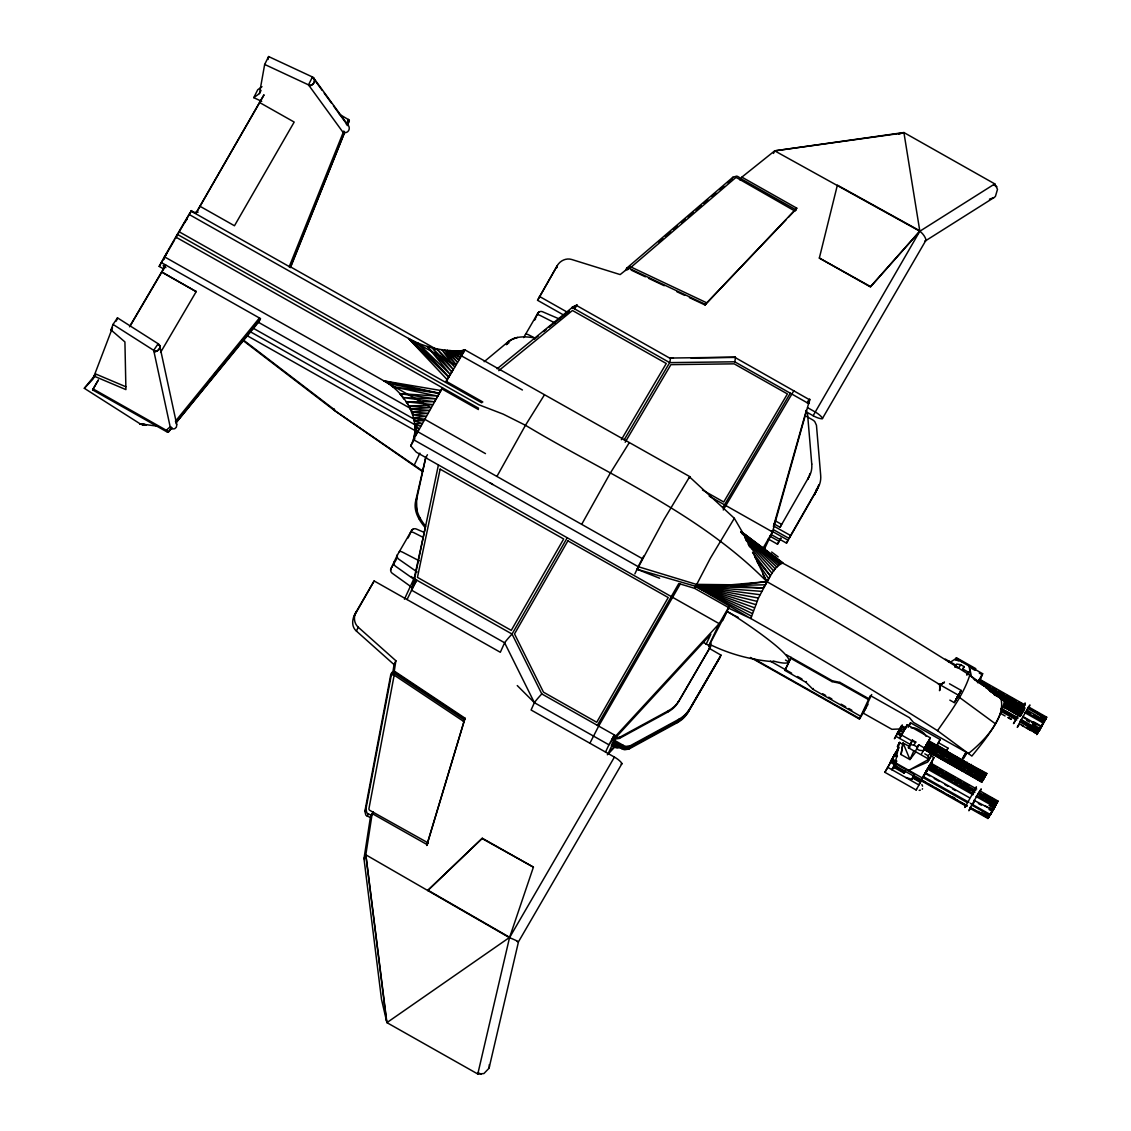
<?xml version="1.0" encoding="UTF-8"?>
<svg xmlns="http://www.w3.org/2000/svg" width="1131" height="1131" viewBox="0 0 1131 1131"><rect width="100%" height="100%" fill="white"/><g stroke="black" fill="none" stroke-linecap="round" stroke-linejoin="round"><path stroke-width="1.5" d="M153.943 351.501C158.142 352.716 162.383 346.411 158.156 343.739L117.483 317.853L113.029 324.427L111.008 329.927L124.919 341.93L125.923 389.615L94.029 376.114L92.898 379.21L84.316 388.301L140.23 423.899L146.422 424.789M349.38 120.536L347.33 125.626L349.281 120.098L339.357 114.245M764.669 548.535L772.487 531.923L809.782 399.342M411.741 587.258L392.259 573.276A3.86 3.789 20.7 0 1 390.662 570.236L390.676 569.798A3.874 3.874 58.3 0 1 391.015 568.511L397.405 554.953L411.627 530.481A3.987 3.916 20.7 0 1 412.575 529.478L412.956 529.237A3.86 3.789 20.7 0 1 416.392 529.054L424.266 532.447M390.662 570.236L390.676 569.798A3.987 3.916 20.7 0 1 391.029 568.511L396.529 559.166M416.844 510.279L416.519 499.096M261.699 101.352L253.768 97.662L259.466 93.534L264.668 64.439L268.613 56.55L312.453 76.979C316.934 79.184 313.485 86.55 309.032 85.588M113.029 324.427L153.689 350.327C157.039 352.716 161.79 348.178 159.259 344.799M404.431 599.204L414.314 577.814L425.609 526.113C419.361 518.507 414.172 508.568 416.816 498.488L425.694 457.758L427.433 454.747M939.465 690.673L940.257 684.905L944.484 682.035M407.033 599.543L414.172 585.024L414.554 578.931L438.418 464.954M939.974 689.769L940.257 684.905L944.201 682.474M426.91 458.154L416.349 452.188L410.694 445.812C423.418 421.976 405.52 392.711 384.031 380.921L440.906 390.52L442.475 387.806M195.974 213.179L263.848 95.018M343.796 131.026L289.183 266.789L290.215 267.467L344.715 132.129L290.724 266.987M312.976 77.7C317.217 79.919 312.538 87.045 308.509 84.867L264.668 64.439M413.677 585.915L414.554 578.931L512.046 634.039L541.791 693.925L615.914 735.829L719.203 623.662L729.707 605.566M913.806 750.899L909.946 759.565L901.054 754.547L903.033 742.926L909.946 759.565L915.856 751.846L928.975 759.254L927.646 762.068L908.773 770.324L928.975 759.254L932.213 753.303M426.712 845.437L428.126 842.906L369.78 810.347A1.838 1.711 25.2 0 1 368.946 808.637L394.309 674.458A4.255 1.343 58.2 0 0 393.489 673.426L391.849 672.464L390.732 674.797L364.875 811.295L365.78 814.984A3.845 3.577 25.2 0 0 367.292 816.13L370.374 817.459L363.984 858.698L381.5 999.352L386.915 1022.636L477.791 1073.998L483.927 1073.545L489.016 1068.244A8.808 8.186 25.2 0 0 489.355 1066.18L489.242 1064.709M567.239 537.776L512.046 634.039A11.974 0.919 -47.2 0 0 504.624 642.776L500.326 652.276L374.135 580.952L356.208 611.814C353.31 616.607 353.932 623.421 358.23 627.196L395.878 660.744L394.281 671.079L465.067 718.227L464.29 719.881L393.489 672.747L391.778 672.577L365.921 809.075L366.826 812.765A3.845 3.577 25.2 0 0 368.338 813.91L371.42 815.239L373.145 811.832M795.97 209.687L796.747 208.146L741.865 177.129L741.088 178.797L795.955 209.815L794.513 210.833L737.087 177.949A1.838 1.711 25.2 0 0 735.164 178.104L630.66 267.552A4.255 1.456 1.8 0 0 629.26 267.51L626.701 268.132L625.57 270.479M392.711 673.242L394.055 664.618L395.878 660.744M386.477 1020.742L365.822 854.81L372.198 813.585L427.08 844.603L426.769 845.253L464.77 718.878L393.97 671.743M708.628 646.126L719.203 623.662L425.694 457.758L415.685 500.877C413.296 510.731 418.894 520.147 425.016 527.371M901.054 754.547L903.033 742.926M413.211 586.763L414.554 578.931L416.293 581.207L414.172 585.024M268.089 59.462L268.613 56.55M895.526 763.849L892.076 769.801L895.384 762.761L899.343 742.502L902.411 744.24M412.787 587.569L414.554 578.931L415.741 582.182M465.251 350.059L689.924 476.702A34.637 1.032 -60.5 0 1 689.712 477.678M772.402 661.621C750.659 659.811 729.269 654.001 709.702 644.359L726.922 611.475A183.137 64.509 28.8 0 0 734.09 615.292M764.768 548.196L764.415 547.927M412.391 588.304L414.554 578.931L415.204 583.144M482.315 838.255L427.716 890.507L482.315 838.255L533.408 867.138L509.515 937.684L477.791 1073.998L478.13 1072.541M489.158 1067.749L518.479 941.812L621.88 763.764M925.441 240.875L993.81 197.685A8.808 8.186 25.2 0 0 995.436 196.356L997.5 189.344L994.785 183.886L919.842 231.233L870.432 286.935L819.339 258.066L837.378 185.145L919.998 230.908L813.118 415.713L805.71 411.528M773.109 660.985C825.701 675.193 732.436 613.454 726.922 611.475M412.037 588.982L414.554 578.931L414.681 584.091M411.726 589.59L414.554 578.931L411.458 590.128L504.624 642.776L534.383 702.676L608.93 744.806L605.523 752.058M770.013 576.287L758.434 598.045L750.814 618.53L763.496 625.74A1604.479 591.343 30.1 0 1 922.726 721.338L937.528 730.697L971.868 756.073C985.186 739.731 999.903 721.861 1004.484 701.008L969.79 675.15L955.002 665.791A1604.479 591.343 30.1 0 0 795.757 570.194L778.298 560.75M497.103 368.819L572.201 307.519L576.852 305.172L574.491 308.82M773.448 526.481L806.46 410.03M427.08 844.603L465.067 718.227M427.575 842.595L426.641 845.394M94.029 376.114L112.492 327.736L111.008 329.927M116.295 321.077L117.483 317.853M750.475 657.479L859.39 719.033L870.389 695.593L909.55 717.733L913.452 722.426L968.447 753.5C983.122 741.936 1006.703 717.888 1000.709 697.954M949.842 700.117L954.295 702.634L956.147 699.382M940.257 684.905L927.83 677.342A1616.213 595.669 30.1 0 0 766.875 581.645C698.647 512.682 607.46 474.469 525.463 425.284L503.224 414.144L478.922 404.799L177.341 234.357L175.319 238.655L191.535 210.578L189.061 214.423A80.216 2.375 -60.5 0 0 180.126 229.579L174.542 239.178A80.216 2.375 -60.5 0 0 164.447 256.808L159.188 266.421L163.642 268.938L129.895 326.392M793.849 390.718L723.246 509.982M346.425 124.495L348.475 119.391L348.15 120.466M728.576 607.531L694.66 588.36L710.339 558.262L734.33 518.295L752.016 548.662M659.656 578.252L637.191 569.303L664.123 519.285L689.09 477.692L689.825 477.155L734.33 518.295M916.619 789.24L916.11 789.961L884.88 772.317L898.565 748.425M949.418 661.14L948.598 662.285M982.74 780.475L981.779 782.087L923.9 749.386L924.55 748.142M925.865 745.796L926.346 744.877L984.21 777.577L983.277 779.344M984.818 776.898L983.942 778.156L926.035 745.442L926.897 744.184M916.11 789.961L921.878 779.938M966.652 806.445L921.044 780.659L925.936 771.653M925.964 782.638L921.468 779.853L967.033 805.654M925.017 773.477L925.653 772.204M924.253 775.173L924.833 774L924.069 775.159M924.861 774.17L925.172 773.392M936.821 767.27L930.7 763.835L936.722 767.482M930.445 764.457L931.067 763.255L976.689 789.028M922.246 789.198L922.543 788.703M977.721 682.587L978.838 680.82L1024.446 706.606M978.64 681.611L979.446 679.971L978.668 681.145M978.866 681.159L979.785 679.378L1025.393 705.164M981.765 782.087L966.722 773.081C964.093 776.502 974.102 759.325 970.737 765.956M982.966 780.192L982.853 780.489M983.928 778.156L968.843 769.25M984.762 777.096L985.03 776.417M1023.456 709.943L1021.491 713.718L1004.653 704.245M1005.261 703.044L1021.943 712.968L1011.284 706.804M1022.834 711.385L1023.371 710.098M1023.286 710.508L1024.191 708.868L1023.795 709.816L1008.414 701.079M994.008 694.505L1022.947 710.862L1023.64 709.674M981.708 684.538L1024.728 708.048L974.385 679.759M1024.587 708.359L973.127 678.487M969.691 808.156L987.943 818.476L989.243 816.002L984.677 813.429M981.256 812.411L988.862 816.695L988.282 817.883L989.045 816.709M990.53 814.292L989.894 815.493L990.671 814.292M990.247 814.9L990.827 813.726M989.017 809.485L992.057 811.21L991.152 812.977M973.961 800.267L992.551 810.008L991.915 811.295L992.834 809.457L989.795 807.746M993.583 809.075L992.396 810.574M993.838 808.326L994.361 807.181M994.036 808.241L993.386 809.471L994.941 806.573M995.492 805.173L996.015 804.028L995.054 805.852M990.007 797.355L997.641 801.653L997.047 802.826M979.729 790.753L997.966 801.059L997.344 802.261M1033.946 732.294L1037.07 733.807M1039.05 730.824L1039.714 729.863M1035.119 726.526L1039.686 729.099L1040.449 727.926M1040.167 728.534L1040.789 727.346M1042.358 724.999L1040.987 726.738L1041.552 725.593M1042.542 724.462L1043.178 723.246M1042.881 723.854L1043.659 722.695M1036.321 717.125L1043.927 721.422L1044.691 720.15L1044.054 721.437M1046.26 718.001L1032.476 710.254M1046.684 717.195L1046.062 718.397L1046.684 717.195L1028.432 706.875M199.848 206.195L234.47 225.762L294.187 122.063L259.565 102.497M611.843 743.944L614.896 745.697L608.308 753.274L615.702 737.582L710.862 634.237L706.097 644.359M619.406 738.402L619.958 737.129L668.52 710.678L667.969 711.95L619.406 738.402L615.335 739.066A8.2 8.002 23.5 0 1 614.699 738.953M687.804 712.686L720.065 657.196L687.804 712.686A27.724 27.059 23.5 0 1 677.427 722.582L628.878 749.061L624.807 749.726A8.2 8.002 23.5 0 1 621.767 748.665L622.319 747.393L613.186 742.12M678.331 720.504A27.724 27.059 23.5 0 0 688.737 710.636L689.26 709.349A27.724 27.059 23.5 0 1 678.883 719.231L678.346 720.532L629.769 746.983L625.697 747.648A8.2 8.002 23.5 0 1 622.658 746.587L623.209 745.315L614.091 740.056M628.878 749.061L629.43 747.775L677.992 721.324L677.441 722.61M629.769 746.983L630.32 745.711L678.897 719.259M710.593 646.55L678.331 702.04L710.593 646.55L702.987 642.154M720.419 656.404L720.97 655.132L708.784 648.091M464.29 719.881L463.258 721.14L392.952 674.33L394.281 671.079M541.791 693.925A11.974 0.919 -47.2 0 0 534.383 702.662L531.089 709.999L614.416 757.091A11.89 4.383 30.1 0 1 621.612 762.916A2.545 0.933 30.1 0 1 621.089 764.019M171.841 427.886L168.363 432.141L167.049 431.943L92.615 389.884L98.425 379.762M414.257 465.138L419.898 453.135M394.055 664.618L356.406 631.07C350.582 626.079 352.42 617.455 356.208 611.814M374.135 580.952L354.371 615.702M415.685 500.877L416.816 498.488M356.406 631.07L358.23 627.196M408.107 537.96L411.656 530.425A3.874 3.874 58.3 0 1 412.575 529.478L412.956 529.237M419.318 519.2L420.039 517.673M538.285 335.992L534.299 339.229L534.892 337.971C525.774 336.345 515.001 335.667 507.536 342.283L506.405 344.672L509.007 342.679M507.254 342.891L508.766 341.322M508.512 341.845L510.039 340.459M509.841 340.883L511.382 339.682M511.226 340.021L512.781 338.989M512.668 339.243L514.223 338.395M514.138 338.565L515.694 337.886M564.482 315.507L537.564 300.295L557.329 265.559C560.085 260.625 566.306 257.755 571.791 259.508L620.17 274.579L628.412 267.976L705.433 304.395L796.747 208.146M557.329 265.559L537.564 300.295M534.666 319.932L537.847 313.16A3.987 3.916 20.7 0 1 538.78 312.198L539.148 311.958A3.86 3.789 20.7 0 1 542.597 311.774L559.93 319.225M364.875 811.295L365.921 809.075M367.292 816.13L368.338 813.896M740.084 180.069L741.158 178.585L738.359 176.846A3.845 3.577 25.2 0 0 736.592 176.139L732.916 177.228L626.616 268.259L627.634 269.645L628.412 267.976M370.374 817.459L372.198 813.585M363.984 858.698L365.822 854.81L509.515 937.684A12.441 1.145 21.4 0 1 517.899 941.416L517.857 941.741A11.423 1.06 21.4 0 1 517.192 941.558M731.87 179.447L732.916 177.228M773.477 153.434L774.707 150.847L903.909 132.539L994.785 183.886L993.682 184.919M689.415 297.609L705.136 305.045L706.338 302.627L629.854 266.464L627.634 269.645M634.873 573.884L638.252 566.702A34.637 1.032 -60.5 0 1 642.323 558.643L643.751 556.028M589.887 743.237L598.681 726.088L680.268 583.992M819.339 258.066L870.587 286.61L919.998 230.908M533.408 867.138L482.159 838.58M365.822 854.81L386.915 1022.636L509.671 937.345L427.871 890.182M722.61 620.636L728.52 608.11L750.814 618.53L695.508 586.268L637.191 569.303L638.181 568.398M784.914 670.414L791.092 657.464L784.914 670.414L805.951 682.304L812.906 689.274L860.592 716.234L861.059 715.442M900.432 728.944L891.878 729.311L863.01 712.997L871.704 694.519M901.209 735.602L897.152 733.765L897.986 732.054M897.562 733.34L902.382 724.985L894.423 738.769L897.887 732.634L897.152 733.765M898.735 731.177L900.064 728.364L903.923 730.541M899.258 730.414L901.647 725.777L905.507 727.954L905.196 728.717M927.83 742.275L930.346 737.85L907.203 724.759L899.654 738.43L901.958 733.92M901.011 735.942L905.592 727.954M905.889 727.162L904.941 729.17L900.912 726.894L899.216 729.82L898.028 731.997L901.859 734.217M907.203 724.759L905.549 728.279L901.69 726.102M899.343 742.502L897.378 746.644L899.894 742.318M895.201 764.146L894.791 764.81L890.337 762.294L898.551 747.534M890.337 762.294L896.162 751.493M893.504 757.12L895.215 754.193M908.674 726.724L910.512 722.794L940.158 739.547L937.203 745.244L946.562 750.546L947.976 748.114L938.617 742.813M894.041 766.408L896.685 760.781M894.72 767.85L895.172 767.058L904.546 772.36L904.079 773.152L894.72 767.85L895.794 765.758M964.135 770.522L918.725 744.749L915.233 751.62L908.419 747.761L912.378 740.112L915.771 742.049L913.947 745.188L909.932 744.58M912.378 740.112L910.257 744.424L895.794 736.253M958.508 660.999L955.539 659.316L955.893 658.595L982.655 673.723L981.807 675.518M955.37 660.08L956.458 657.747L975.756 668.647L974.837 670.216L971.868 668.548M904.079 773.152L905.153 771.045L904.701 771.837L895.328 766.535M954.847 667.233L955.921 665.127L945.318 659.133M918.725 744.749L917.071 748.27C918.245 752.044 925.045 749.344 922.924 751.521M925.61 746.46L925.229 747.195L926.572 744.679L925.582 746.347L926.119 745.852M962.693 669.623L964.107 666.626L960.7 664.703L956.685 664.081L955.313 666.442M905.832 777.478L911.855 779.301L913.424 775.965L894.126 765.065M912.18 778.976L913.565 776.022M897.646 749.726L898.763 747.549L890.903 761.078L914.329 774.382L913.834 775.456L921.298 779.683L920.846 780.475L913.367 776.248M967.358 674.557L968.461 672.21L962.735 668.986L964.107 666.626M921.03 780.249L920.577 781.026L913.113 776.813M921.298 779.683L933.937 757.586L930.969 755.904M927.576 768.727L929.117 766.21L974.724 792.011M930.092 765.546L933.937 757.586M978.81 681.682L981.991 675.292M981.256 676.677L981.708 675.9M946.435 751.38L947.976 748.114M414.073 438.602L440.906 390.52M705.504 304.31L786.059 219.739M129.514 326.774L165.706 265.022L163.642 268.938M161.691 271.864L196.214 291.628L161.592 272.062M1005.572 697.035L1006.025 696.06L1003.225 700.64M1009.432 699.212C1010.492 696.456 1002.561 710.565 1004.809 707.426M1024.318 704.952L1025.223 703.001L1022.509 707.158M1028.786 707.469C1035.657 693.967 1009.714 739.971 1019.512 723.911M965.789 767.525L926.204 745.145L925.455 746.785M926.487 771.653L924.409 774.594M984.069 777.859L983.518 779.061L984.111 778.086M927.533 742.798L985.398 775.498L986.727 773.505M1005.586 702.492L1022.325 711.95L1021.646 713.435L1004.823 703.963M1022.608 711.965L1023.145 710.791M994.46 807.124L993.287 809.061M995.351 805.3L996.567 803.293M1041.92 724.914L1040.633 727.417M1042.103 725.607L1042.711 724.377M705.136 305.045L706.338 302.627M253.768 97.662L257.712 89.773L261.982 86.677M259.466 93.534L261.049 90.381M967.387 762.803C968.687 759.664 960.756 773.661 962.735 771.017M975.459 789.099L976.421 786.865L964.884 807.463L966.171 805.526M979.927 791.615C987.038 777.746 962.142 821.799 970.624 808.057M614.317 734.91L608.93 744.806L615.914 735.829M258.462 322.533L260.54 318.617M773.929 523.823L780.065 527.272L781.578 524.346L775.442 520.91M811.733 464.063A27.724 23.808 27.3 0 1 809.188 476.504L807.647 479.403A27.724 23.808 27.3 0 0 809.881 473.536M768.288 539.02L777.492 544.181L780.729 538.271M771.172 534.525L786.512 543.12L788.024 540.194L771.144 530.736M773.618 529.775L788.971 538.37L790.484 535.458L773.59 526M816.964 489.511A27.724 23.808 27.3 0 1 815.635 492.353L814.094 495.265A27.724 23.808 27.3 0 0 815.79 491.434M806.219 416.265L812.341 419.7A8.2 7.04 27.3 0 1 814.829 421.707L816.455 425.256L820.668 475.176A27.724 23.808 27.3 0 1 818.095 487.617L816.54 490.515A27.724 23.808 27.3 0 0 818.787 484.634M892.048 758.859L896.501 761.375M923.956 749.259L924.352 748.496L963.951 770.875M984.564 776.912L984.945 776.248L927.081 743.548L928.735 741.045M928.82 741.37L929.399 740.254L928.452 741.37L986.303 774.099M926.204 772.219L926.869 771.017M930.149 765.023L930.728 763.976M981.934 781.719L967.005 772.6M983.207 779.909L983.786 778.368L974.682 773.293M928.155 741.908L986.02 774.608L986.529 773.774M1003.593 706.112L1020.431 715.598L1019.879 716.46L1020.643 715.23M1022.028 712.502L1022.509 711.625L1005.756 702.153M1021.491 713.534L1021.42 714.099M1022.466 712.247L1022.933 711.272M993.103 810.036L993.682 808.976M994.757 806.559L994.163 807.732L994.601 807.138M1037 733.878L1037.565 732.831L1029.973 728.534M1038.951 730.909L1040.096 728.746M1039.87 729.113L1040.449 728.067M1039.53 729.863L1038.611 731.63L1039.375 730.428M1042.881 723.727L1043.475 722.681M1042.909 723.161L1044.394 720.885L1035.049 715.881M1041.807 726.159L1042.4 725.112M1046.345 717.916L1045.383 719.655L1042.344 717.945M497.018 476.236L525.463 425.284L544.379 394.945M581.801 524.148L610.245 473.196L629.161 442.857M397.448 554.883L397.278 555.194A3.874 2.672 27.9 0 0 397.108 556.113L397.108 556.113M523.653 337.604L537.861 313.16A3.874 3.874 58.3 0 1 538.78 312.198L539.162 311.958M954.295 702.634L956.967 697.756M896.671 751.521L897.576 749.853M926.218 745.089L964.602 766.055M924.211 774.749L923.264 776.502L968.885 802.275M925.681 772.063L926.303 770.974M924.027 775.64L924.479 774.806M925.822 772.911L926.43 771.837M929.922 765.489L930.375 764.655M924.465 748.27L982.627 780.475L982.118 781.38L966.849 772.869M983.093 779.909L983.079 779.683M985.059 776.318L985.454 775.569L984.889 776.361M986.133 774.608L986.769 773.378L969.776 764.316M1020.233 715.753L1005.303 706.621M1021.604 713.534L1020.586 715.343M1022.58 712.049L1021.689 713.407L1021.957 712.742M992.58 809.881L993.202 808.792M990.586 814.108L991.378 812.609M994.531 806.926L995.676 804.749L986.472 799.546M992.721 810.715L993.329 809.655M996.665 803.519L997.273 802.473M1037.353 733.199L1037.947 732.139L1019.71 721.832M1043.249 723.048L1044.026 721.564M1041.439 726.851L1042.047 725.791M1045.977 718.595L1044.959 720.433L1026.481 709.858M925.073 773.646L927.038 770.268M926.459 771.427L926.953 770.508M896.473 761.417L894.282 765.531L894.791 764.81M926.445 744.665L927.236 743.265M949.489 683.788L961.336 690.504L956.133 699.425M926.133 771.243L927.717 768.43M924.14 775.47L924.72 774.466M930.375 765.56L932.029 762.407L930.629 764.627M979.078 681.696L980.747 678.529L979.333 680.749M1018.084 714.849L1013.503 723.6L1015.058 721.38M984.309 777.379L969.38 768.26M984.239 778.1L982.599 780.503M1020.459 715.343L1021.251 713.944M989.088 816.243L989.667 815.239L971.416 804.919M993.032 809.047L993.612 808.043L989.06 805.456M990.346 814.447L990.926 813.443M994.276 807.28L995.563 805.088M991.039 813.274L991.618 812.27M996.241 804.297L996.821 803.293M992.297 811.493L992.877 810.489M1037.806 732.365L1038.852 730.485M1041.736 725.183L1043.008 722.935L1024.757 712.615M1042.994 723.402L1043.404 722.652M1044.266 721.225L1042.528 724.278M1041.594 726.611L1040.011 729.424M960.417 691.833L956.289 698.944M960.502 691.705L956.402 698.76M898.989 730.244L902.891 732.351M924.734 747.803L925.257 746.856M924.649 774.537L925.186 773.59M985.949 774.961L985.412 775.908M1023.654 709.816L990.021 690.942M993.541 808.128L994.29 806.799L976.039 796.493M989.597 815.31L990.134 814.362M989.879 815.324L990.417 814.377M991.548 812.355L992.085 811.394M996.312 804.226L995.238 806.106M991.83 812.369L992.368 811.408M1044.21 721.295L1044.747 720.334M1040.803 727.53L1038.06 732.379M1044.478 721.309L1045.016 720.348M416.293 581.207L416.844 580.231M597.366 725.339L678.784 583.539L694.66 588.36M196.766 211.879L263.975 95.018M780.065 527.272L809.16 476.49M777.492 544.181L780.941 538.2M788.971 538.37L818.052 487.588M786.512 543.12L815.607 492.338M763.467 587.54C769.349 579.524 773.18 566.504 783.076 562.984L741.257 531.627M926.388 771.257L926.911 770.324M977.848 682.53L978.866 680.777M983.136 779.57L925.215 746.983M1021.562 713.873L1020.869 714.976L1021.618 713.746M1023.809 709.773L1023.286 710.692M973.112 803.872L974.611 801.285M990.671 813.429L990.12 814.433L970.356 803.264M989.342 816.243L989.894 815.253M992.071 811.478L992.622 810.475M991.293 813.288L991.845 812.284M1039.389 729.566L1038.809 730.598L1020.572 720.277M1042.004 725.197L1042.556 724.179M1044.719 720.419L1045.27 719.415M1040.789 727.615L1041.34 726.597M1043.955 722.228L1044.507 721.225M159.188 266.421L174.471 240.125M460.147 351.077L465.223 349.705L445.628 382.391L446.83 380.327A80.216 2.375 -60.5 0 1 453.361 369.201M410.694 445.812L414.837 438.672M722.836 507.706L790.286 393.206M509.515 937.684L614.416 757.091M822.421 418.512L925.837 240.465M709.293 646.465L711.046 643.454M805.951 682.304L806.417 681.512M812.906 689.274L813.373 688.496M790.64 658.242L831.992 681.611L832.444 680.834L839.951 682.403L868.905 698.774M831.992 681.611L839.499 683.195L839.951 682.403M863.01 712.997L868.113 704.189M900.304 737.016L901.294 735.334L897.434 733.142M908.009 727.12L910.512 722.794M890.408 762.746L884.88 772.317M894.55 755.607L896.035 753.048M955.539 659.316L956.458 657.747M891.977 769.645L895.37 763.595M957.208 660.023L957.66 659.232L963.018 662.257M955.921 665.127L955.469 665.919L958.876 667.841L960.7 664.703M908.419 747.761L909.791 745.4M930.346 737.85L921.539 753.91M966.779 675.122L968.461 672.21M926.402 745.032L925.497 746.63L926.275 745.159M928.862 740.805L966.779 762.591M955.836 699.919L960.035 692.681M914.329 774.382L912.83 777.407L920.295 781.634M911.855 779.301L913.226 776.94M936.185 746.361L940.158 739.547M928.622 760.626L932.637 753.713M977.594 682.417L982.655 673.723M921.468 779.853L920.04 782.185L912.561 777.958M924.748 774.198L926.049 771.95M966.751 753.062L963.358 758.887L962.523 758.378L965.916 752.553M964.248 755.664L965.902 752.822M994.191 807.025L995.506 804.749M688.708 710.621L720.97 655.132M92.615 389.884L97.945 380.808M160.574 352.42L196.313 291.43M926.19 745.499L926.572 744.679L925.653 746.347L936.609 751.776M960.049 692.455L956.628 698.35M925.893 772.077L926.515 770.989L925.61 772.897L926.204 771.837M1024.135 708.981L977.212 681.795M984.055 778.213L984.507 777.251M985.172 776.318L985.61 775.202L927.307 743.18M1043.814 721.55L1043.461 722.186L1040.421 720.475M1039.87 728.732L1039.276 729.792L1021.024 719.486M1041.51 726.017L1042.118 724.929M1045.171 719.655L1045.765 718.595M1038.159 732.153L1037.169 733.878M1041.227 726.837L1041.821 725.777M1043.461 723.062L1044.054 722.002M990.558 813.67L991.152 812.609M992.792 809.895L993.414 808.792M997.966 801.059L996.453 803.519L978.216 793.199M1039.53 730.244L1040.124 729.184M988.862 817.077L989.455 816.017M992.509 810.715L993.103 809.64M994.757 806.926L995.351 805.88M990.813 814.108L991.406 813.048M621.357 439.705L666.272 363.503L572.47 310.488L498.743 370.671M624.1 439.973L669.679 362.613A11.974 1.117 -72.1 0 0 670.061 358.06L735.221 357.142M625.174 442.249L670.909 364.649L734.175 363.843L787.416 393.941L723.727 502.008L702.45 489.977M795.249 210.847L795.687 210.112M961.336 690.504L957.08 697.558M807.223 402.777L809.598 399.186M900.926 726.894L901.647 725.777M897.59 750.616L896.883 751.776M929.117 766.224L931.067 763.255M1020.431 715.598L1019.992 716.347L1003.437 706.394M1021.392 713.703L1021.844 712.954M966.708 773.18L982.316 781.21M1043.588 721.974L1044.21 720.871M1046.175 717.916L1045.567 718.963L1041.015 716.375M1037.749 732.874L1036.689 734.613L1037.268 733.411L1026.637 727.389M990.968 812.977L992.043 811.21M990.403 814.787L991.01 813.74M979.008 680.579L979.785 679.378M925.78 772.204L925.37 772.784L969.408 797.694M926.346 771.653L926.911 770.678M1024.799 707.879L981.878 684.255M985.398 775.498L985.808 774.876L970.568 766.267M1041.397 726.144L1040.025 728.534L1032.419 724.236M1041.962 725.593L1043.319 723.26M988.706 817.275L987.943 818.476M463.258 721.14L464.77 718.878M84.316 388.301L95.216 374.898M93.788 377.895L95.569 375.266M689.274 477.635L689.924 476.702M290.398 267.227L290.893 266.662L290.215 267.566M921.072 780.659L921.412 780.065M937.528 730.697C949.559 713.223 963.315 695.325 969.79 675.15M170.965 426.712C162.044 431.279 170.866 433.823 167.515 430.953L93.081 388.88M175.39 421.283L259.536 317.825L260.144 318.56A1.583 0.721 41.9 0 1 260.201 319.225L176.252 422.457M208.358 381.599L210.592 378.885M213.929 374.813L216.148 372.099M218.382 369.385L221.718 365.313M168.123 432.226L171.87 427.886M176.323 422.443L258.801 321.911M556.282 268.231L557.201 267.114M962.523 758.378L967.033 752.992M788.477 217.194L796.436 208.811M607.333 754.787L614.642 747.167M859.419 719.019L860.96 716.644A30.834 0.919 -60.5 0 0 864.593 710.494M658.779 242.034L662.766 238.627M665.424 236.351L670.74 231.798M673.397 229.522L677.384 226.101M681.371 222.694L685.358 219.273M688.016 216.996L693.331 212.444M695.989 210.168L701.305 205.616M703.963 203.34L707.949 199.933M711.936 196.525L715.923 193.104M719.91 189.697L723.897 186.276M727.883 182.869L730.541 180.592M484.167 361.708L507.536 342.283M543.601 331.652L546.259 329.489M548.917 327.326L569.444 311.053M741.865 177.129L774.707 150.847L902.043 133.119L898.777 134.122M637.191 569.303L637.941 568.752M924.805 753.854L927.844 755.579L931.732 752.765M950.294 662.243L955.893 658.595M993.81 197.685L989.455 199.141M574.916 308.099L572.201 307.519L576.782 305.229L572.201 307.519L669.679 362.613L734.712 361.793L808.835 403.682M926.049 736.295C924.96 732.337 914.922 726.583 911.134 727.869M576.867 305.214L572.201 307.519L575.311 307.434M576.654 305.37L572.201 307.519L575.679 306.854M619.958 737.129L615.886 737.794A8.2 8.002 23.5 0 1 614.628 737.511M621.456 747.365L617.385 748.029A8.2 8.002 23.5 0 1 614.345 746.969L611.291 745.216M630.32 745.711L626.249 746.375A8.2 8.002 23.5 0 1 623.209 745.315M629.43 747.775L625.358 748.439A8.2 8.002 23.5 0 1 622.319 747.393M576.824 305.356L572.201 307.519L575.99 306.36M576.485 305.61L572.201 307.519L576.259 305.936M944.088 682.714L939.564 684.693L939.861 689.995M290.851 266.69L290.13 266.718M422.853 471.118L334.14 410.242L242.317 339.95M515.651 337.985L517.588 337.42M920.309 790.187L919.164 790.371M461.519 351.091L464.587 350.638C445.388 351.981 425.581 347.924 408.644 338.537L447.197 379.705M642.323 558.643L417.636 431.646L414.851 426.599L419.064 429.031L414.554 423.701L422.089 423.531L414.059 420.76L423.658 420.704L413.395 417.806L426.175 416.236L412.532 414.865L427.829 413.31L411.514 411.938L413.748 414.356M411.514 411.938L429.497 410.397L410.341 409.083L412.589 411.797M410.341 409.083L431.151 407.499L409.012 406.298L411.104 409.026M409.012 406.298L432.791 404.615L406.283 401.816L408.333 404.587M765.093 584.798L695.508 586.268L751.451 616.141M143.086 423.828L140.23 423.899L145.121 425.313M673.412 358.188L669.891 358.23L576.739 305.582M690.984 357.962L734.924 357.41L809.739 399.865M406.283 401.816L434.431 401.745L403.244 397.603L436.071 398.904L399.922 393.645L404.05 399.158M619.18 746.813L617.936 746.757A8.2 8.002 23.5 0 1 614.896 745.697M752.271 613.511L695.508 586.268L763.354 588.049L730.782 585.83L766.875 581.645L753.048 552.748M143.651 424.012L140.23 423.899L144.839 425.256M399.922 393.645L437.697 396.076L392.457 386.632L439.309 393.291L384.031 380.921M408.644 338.537L448.724 377.061L417.806 342.99L450.251 374.46L427.306 346.482L451.75 371.915L432.141 347.839L453.22 369.413L437.004 348.928L454.662 366.953L441.853 349.748L456.09 364.564L444.667 349.988L457.475 362.217L447.367 350.228L458.833 359.927L449.926 350.483L460.176 357.707L452.343 350.751L462.028 354.639L454.577 351.006L462.989 353.112L456.627 351.26L463.837 351.783M753.232 610.698L695.508 586.268L761.644 591.357M143.496 424.196L140.23 423.899L145.432 425.284M390.732 674.797L392.443 674.967M198.165 212.077L195.96 212.119A8.751 5.782 -39.4 0 0 194.221 212.741M413.395 417.806L424.521 419.163L485.482 453.616M157.167 426.118L140.23 423.899L144.57 425.143M754.349 607.715L695.508 586.268L760.004 594.708M456.627 351.26L458.465 351.529M143.326 424.337L140.23 423.899L145.758 425.185M956.19 667.431L958.876 667.841M911.756 741.427L915.771 742.049M755.593 604.576L695.508 586.268L758.434 598.045M388.357 383.607L439.309 393.291M146.083 425.016L140.23 423.899L144.316 424.959M695.508 586.268L756.95 601.353M165.904 267.623L164.151 266.888A8.751 5.782 -39.4 0 1 163.232 265.389M95.527 373.923L125.81 386.745M414.554 423.701L420.548 426.316M631.239 270.125L645.391 276.812M648.544 278.297L664.265 285.719M676.833 291.671L684.693 295.389M555.42 323.197L540.25 315.492A3.86 1.583 30.2 0 0 536.645 315.111M423.15 537.395L414.059 532.772A3.86 1.583 30.2 0 0 410.44 532.39M534.977 338.112L528.94 334.988A3.86 1.258 30.1 0 0 525.463 334.352M419.332 560.877L402.735 552.253A3.86 1.258 30.1 0 0 399.271 551.631M452.343 350.751L522.423 389.997M774.707 150.847L919.842 231.233L903.909 132.539M769.787 536.108L779.005 541.268M994.771 185.526L996.92 186.742M808.736 400.332L809.57 400.798M808.411 400.826L809.428 401.392M808.057 401.406L809.259 402.085M807.661 402.056L809.061 402.848M807.534 407.641L814.942 411.825A11.89 4.383 30.1 0 1 822.152 417.65A2.545 0.933 30.1 0 1 821.629 418.767A11.89 4.383 30.1 0 1 813.118 415.713M539.402 296.407L567.804 312.467M709.222 496.17L772.487 531.923L763.114 548.054L760.159 546.386M191.45 210.875L195.903 213.391M289.593 266.351L438.192 350.341M191.111 211.115L289.253 266.577M189.061 214.423L454.252 364.309M979.276 673.044L982.259 674.726M980.93 680.834L990.092 685.994M993.103 687.705L996.171 689.429M999.182 691.154L1003.734 693.925M1006.788 695.452L1015.892 700.796M1018.946 702.323L1022.014 704.033M1028.065 707.483L1040.266 714.354M982.302 681.908L985.355 683.619M1000.553 692.214L1003.593 693.939M1006.632 695.65L1009.672 697.375M1038.315 714.099L1044.394 717.535M1027.485 708.317L1045.737 718.637M446.25 381.317L482.824 401.986M1016.642 704.684L1021.208 707.271M178.924 231.643L481.749 402.806M985.85 687.733L1004.116 698.053M1008.696 700.64L1024.036 709.377M1027.584 711.385L1030.652 713.11M1033.663 714.82L1036.731 716.545M1039.742 718.256L1044.337 720.843M988.621 689.882L1003.932 698.393M989.865 691.168L1023.753 709.604L991.307 692.172M1025.365 711.569L1043.616 721.889M994.121 694.278L1023.004 710.735M999.875 698.336L1022.721 711.243M1016.232 708.685L1020.798 711.272M1005.431 702.761L1022.184 712.233M1006.463 704.627L1021.774 713.124M1004.441 704.585L1021.194 714.057M1004.243 704.91L1020.968 714.439M1033.663 721.847L1041.255 726.144M175.772 237.058L478.597 408.22M1005.516 706.239L1020.742 714.849M1022.678 716.404L1040.916 726.71M441.853 388.88L478.427 409.549M1022.523 717.026L1027.089 719.599M1031.642 722.186L1034.681 723.897M1003.338 706.592L1020.134 716.064M1004.823 707.554L1020.063 716.163M1026.595 720.405L1029.634 722.115M1032.674 723.84L1035.713 725.551M1001.26 708.303L1017.985 717.761M1000.864 708.953L1017.589 718.411M1020.629 720.122L1038.88 730.442M1000.808 709.109L1017.547 718.538M1001.882 710.749L1015.567 718.482M1020.134 721.055L1038.371 731.361M1001.458 711.512L1016.656 720.108M1008.188 717.478L1011.312 719.203M1020.346 724.349L1023.385 726.074M1026.425 727.784L1035.558 732.945M1000.497 713.392L1005.091 715.965M1008.103 717.69L1011.171 719.401M1021.788 725.423L1030.935 730.584M938.094 683.69L958.452 695.197L957.943 696.3L995.181 723.628M164.447 256.808L429.624 406.693M161.266 262.505L259.409 317.981M410.539 408.489L257.458 321.741A1.598 0.763 42.2 0 0 258.773 321.883M252.241 327.665L415.006 419.658M250.771 331.991L416.18 425.482M246.431 335.285L415.558 430.869M839.499 683.195L868.452 699.552M786.483 654.849L832.444 680.834M785.494 660.052L788.957 662.003M928.537 741.272L986.472 773.986M901.435 726.13L905.295 728.307M902.651 727.106L905.224 728.562M928.353 741.554L986.232 774.254M927.929 742.162L966.001 763.807M927.66 742.6L965.775 764.203M970.299 766.705L985.582 775.399L984.931 776.488L926.953 743.774M927.378 743.025L985.242 775.725M926.741 744.17L966.326 766.549M969.168 768.642L984.394 777.251L978.103 774.311M899.216 729.82L903.075 731.997M927.858 745.909L930.898 747.633M933.952 749.358L936.991 751.083M941.558 753.656L944.611 755.381M953.744 760.541L956.784 762.266M959.837 763.99L962.877 765.715M941.19 754.363L944.229 756.073M948.796 758.661L962.509 766.408M968.588 769.843L971.642 771.568M897.717 732.535L901.577 734.726M901.308 734.91L911.911 740.904M967.189 772.247L982.415 780.857M770.381 661.154L791.643 673.171M797.553 676.508L801.978 679.01M897.364 733.397L901.223 735.574M924.211 748.779L963.81 771.158M924.084 748.991L963.753 771.356M924.069 749.09L963.683 771.469M913.947 745.188L917.354 747.11M822.605 693.713L825.672 695.452M828.754 697.191L831.822 698.93M841.054 704.146L845.677 706.748M848.745 708.487L851.827 710.226M753.812 658.737L859.602 718.524M939.833 768.995L942.901 770.72M945.912 772.431L955.059 777.591M958.07 779.301L961.138 781.026M964.149 782.751L968.744 785.324M983.913 793.92L986.995 795.63M939.677 769.207L942.816 770.918M965.521 783.811L968.659 785.536M985.299 794.98L995.93 801.002M986.557 796.238L997.203 802.261M975.742 790.47L930.12 764.683L929.668 765.475L929.117 766.479L974.724 792.251M978.782 792.195L997.019 802.501M992.297 800.239L996.878 802.798M929.555 765.701L973.65 790.626M977.764 793.722L996.015 804.042M977.764 793.976L996.015 804.282M928.692 766.903L939.366 772.911M942.377 774.636L951.539 779.782M954.55 781.507L957.618 783.232M960.629 784.942L969.776 790.102M980.393 796.111L983.461 797.836M986.331 799.758L989.371 801.469M989.13 801.851L993.682 804.438M928 767.935L973.621 793.722M976.661 795.446L994.884 805.838M927.392 768.995L972.999 794.768M894.451 754.419L897.434 756.102M984.945 805.71L987.985 807.435M894.084 755.126L897.067 756.809M926.671 774.254L929.71 775.979M934.277 778.552L938.843 781.125M944.922 784.575L947.962 786.285M952.528 788.873L955.568 790.583M978.372 803.477L981.411 805.187M891.482 759.862L895.936 762.379M922.769 777.421L966.864 802.346M895.384 762.761L922.147 777.874M952.076 796.634L955.115 798.359M977.919 811.238L988.565 817.261M970.073 807.364L988.31 817.685M928.975 784.363L932.057 786.087M935.068 787.798L944.215 792.958M947.227 794.669L951.821 797.256M954.833 798.967L957.9 800.691M960.912 802.402L967.019 805.852M973.07 809.287L976.138 810.998M979.149 812.722L988.31 817.883M913.283 776.629L920.747 780.842M917.51 779.711L920.493 781.394L918.839 784.914L887.609 767.27M613.765 735.885L615.165 736.677M613.214 736.861L614.416 737.539M612.677 737.836L613.681 738.402M612.14 738.783L612.974 739.25M479.205 1073.149L481.354 1074.365M904.447 743.746L910.158 747.011M613.539 741.328L622.658 746.601M612.634 743.392L621.753 748.665M158.792 345.068L159.641 345.832M489.992 482.683L492.805 484.506M422.457 471.514L334.041 410.157A8.751 2.205 -53.9 0 1 333.928 408.687M417.085 571.947L398.847 559.251A3.86 3.252 26.8 0 1 397.405 555.024M415.105 580.09L395.553 566.263A3.86 3.591 25.2 0 1 394.21 561.739M771.653 552.027L778.156 556.876M741.13 531.598L782.412 562.842M243.08 339.795L334.917 410.086M741.243 531.839L781.578 563.04M741.045 531.938L780.602 563.577M417.636 431.646L414.978 429.441L416.533 433.724L414.907 432.183L415.572 435.591L414.639 434.827L413.564 439.705L638.252 566.702L696.286 584.359L731.206 584.784L766.875 581.645L762.775 574.223M740.833 532.107L779.471 564.44M411.26 576.527L413.889 578.803M741.879 533.493L778.213 565.641M745.343 537.395L776.827 567.14M517.249 685.556L534.383 702.676M744.891 537.946L775.343 568.95M413.168 340.883L448.724 377.061M745.583 539.883L773.76 571.028M754.9 557.272L770.395 575.919L752.525 552.211M749.061 545.524L772.105 573.36M805.922 410.595L807.562 414.144L811.761 464.078M313.315 77.544L348.15 125.301M322.194 90.367L312.453 76.979L308.509 84.867L342.834 132.058A4.581 4.326 69.8 0 0 348.645 130.546A4.581 4.326 69.8 0 0 347.344 124.382M324.244 93.18L331.425 103.048M333.475 105.862L346.793 124.17M757.162 561.796L768.642 578.69M747.987 543.813L749.782 546.754M921.864 784.546L922.571 786.158M927.844 755.579L928.975 759.254M159.711 345.718L176.69 424.309M158.934 344.404L159.132 345.28M158.411 344.913L158.156 343.739L153.689 350.327L170.399 427.843M155.131 350.879L155.3 351.614M154.636 350.766L154.82 351.628M154.141 350.568L154.367 351.6M971.6 677.229L969.267 666.159L970.242 674.585M738.402 617.512A183.137 64.509 28.8 0 1 735.518 616.027M434.05 402.452A80.216 2.375 -60.5 0 1 441.26 389.926M163.967 259.466A30.834 20.386 -39.4 0 1 166.738 253.429M865.738 708.543A30.834 0.919 -60.5 0 1 865.158 709.533M688.397 711.441A27.724 27.059 23.5 0 1 677.978 721.309M678.925 700.782A27.724 27.059 23.5 0 1 668.506 710.65M678.374 702.054A27.724 27.059 23.5 0 1 667.954 711.922M392.301 567.197A3.86 1.583 30.2 0 1 392.245 566.56M176.026 422.641A4.581 3.944 54.3 0 1 170.343 427.942M734.91 357.424A11.974 1.117 -72.1 0 1 734.712 361.793M919.856 231.219A12.441 7.549 41.1 0 1 925.794 239.136A2.714 1.64 41.1 0 1 924.861 241.059M184.494 222.892A30.834 20.386 -39.4 0 1 185.795 220.927M186.502 219.965A30.834 20.386 -39.4 0 1 187.237 219.018M817.84 486.457A27.724 23.808 27.3 0 1 817.303 488.521M816.328 489.384A27.724 23.808 27.3 0 1 816.087 490.416M534.921 319.606A3.86 3.591 25.2 0 1 535.543 319.069M440.129 469.153L417.466 577.361L511.269 630.377L563.676 538.978L440.129 469.153M567.889 540.844L514.52 633.911L543.474 692.172L596.716 722.271L668.237 597.55L567.889 540.844M1022.622 711.625L1022.17 712.587L1022.678 711.71M465.223 349.705L461.363 351.26L465.322 349.733"/></g></svg>
